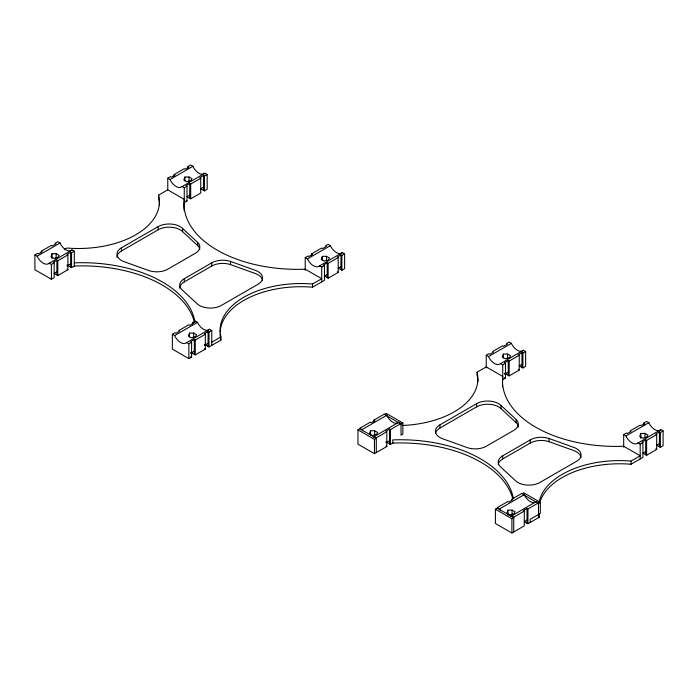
<?xml version="1.0" encoding="UTF-8"?>
<svg xmlns="http://www.w3.org/2000/svg" width="698" height="698" viewBox="0 0 698 698"><rect width="100%" height="100%" fill="white"/><g stroke="black" fill="none" stroke-linecap="round" stroke-linejoin="round"><path stroke-width="1.05" d="M52.036 253.74L50.928 256.698L53.955 258.443L58.082 257.23L59.19 255.424L56.163 253.679L52.036 253.74L52.036 258.714M184.9 177.03L183.801 179.988L186.82 181.733L190.955 180.52L192.055 178.714L189.036 176.969L184.9 177.03L184.9 181.009M189.49 333.094L188.381 336.061L191.4 337.806L195.536 336.593L196.644 334.778L193.616 333.033L189.49 333.094L189.49 337.073M322.354 256.384L321.246 259.342L324.273 261.096L328.4 259.874L329.508 258.068L326.49 256.323L322.354 256.384L322.354 260.363M370.516 430.797L369.408 433.755L372.427 435.508L376.562 434.296L377.67 432.481L374.643 430.736L370.516 430.797L370.516 434.775M503.38 354.087L502.272 357.044L505.3 358.789L509.427 357.577L510.535 355.771L507.516 354.026L503.38 354.087L503.38 358.065M507.961 510.159L506.861 513.117L509.88 514.862L514.016 513.649L515.115 511.835L512.096 510.09L507.961 510.159L507.961 515.133M640.834 433.441L639.726 436.407L642.753 438.152L646.88 436.939L647.988 435.124L644.961 433.379L640.834 433.441L640.834 438.414M66.973 264.97L71.554 267.613L74.302 266.025L74.302 251.21L72.042 249.91L48.528 263.704A10.758 6.212 60 0 1 37.771 257.492L37.16 256.218L34.9 254.918L34.9 269.733L51.39 279.252L54.147 277.664L54.147 262.849L53.223 262.326L56.896 260.206L57.812 260.738L67.889 254.918L67.889 269.733L57.812 275.553L54.147 273.433L56.896 271.845M72.042 249.91L71.432 250.477A10.758 6.212 60 0 1 60.674 244.265L60.063 242.991L57.812 241.691L55.063 243.279L55.98 243.803L52.306 245.923L51.39 245.391L41.313 251.21L41.313 253.33M203.502 187.195L200.754 188.783L204.418 190.903L207.175 189.315L207.175 174.5L204.915 173.2L181.393 186.994A10.758 6.212 60 0 1 170.635 180.782L170.024 179.508L167.773 178.208L167.773 189.847L184.263 199.366A113.521 65.542 0 0 0 305.218 269.201L321.717 278.72L312.547 284.016A80.994 46.757 0 0 0 220.917 336.916L211.756 342.212M204.915 173.2L204.305 173.767A10.758 6.212 60 0 1 193.547 167.555L192.936 166.281L190.676 164.981L187.928 166.569L187.928 168.68M211.756 345.379L211.756 330.573L209.496 329.264L185.973 343.058A10.758 6.212 60 0 1 175.215 336.846L174.605 335.572L172.354 334.272L172.354 349.087L188.844 358.606L191.592 357.018L191.592 342.212L190.676 341.68L194.341 339.56L195.257 340.092L205.343 334.272L205.343 349.087L195.257 354.907L190.676 352.263M209.496 329.264L208.885 329.831A10.758 6.212 60 0 1 198.127 323.619L197.517 322.354L195.257 321.045L192.508 322.633L192.508 324.753M340.956 266.557L338.207 268.145L341.872 270.257L344.62 268.669L344.62 253.854L342.36 252.554L318.846 266.348A10.758 6.212 60 0 1 308.088 260.136L307.478 258.862L305.218 257.562L305.218 270.257M342.36 252.554L341.75 253.121A10.758 6.212 60 0 1 331 246.909L330.39 245.635L328.13 244.335L325.381 245.923L326.298 246.455L322.633 248.567L321.717 248.034L311.631 253.854L311.631 255.974M373.421 437.053L398.767 422.203L401.027 423.512L401.027 435.151L402.859 434.086L402.859 422.979L386.369 413.46L384.537 414.516L401.027 424.035L402.859 422.979M398.767 422.203L398.157 422.77A10.758 6.212 60 0 1 387.399 416.566L386.788 415.293L384.537 413.984L373.997 420.074L373.997 422.185M521.982 364.26L519.233 365.848L522.898 367.959L525.646 366.371L525.646 351.556L523.395 350.256L499.873 364.051A10.758 6.212 60 0 1 489.115 357.838L488.504 356.565L486.244 355.265L486.244 367.959M523.395 350.256L522.785 350.824A10.758 6.212 60 0 1 512.027 344.611L511.416 343.337L509.156 342.037L506.408 343.625L507.324 344.149L503.659 346.269L502.743 345.737L492.657 351.556L493.582 352.089L489.909 354.209L488.993 353.677L486.244 355.265M510.866 516.415L536.221 501.565L538.481 502.865L538.481 517.68M536.221 501.565L535.61 502.132A10.758 6.212 60 0 1 524.852 495.92L524.242 494.646L521.982 493.346L511.442 499.428L512.367 499.96L508.694 502.071L507.778 501.539L497.246 507.629L499.498 508.929L500.108 510.203M659.436 443.614L656.687 445.202L660.352 447.313L663.1 445.725L663.1 430.919L660.84 429.61L637.326 443.405A10.758 6.212 60 0 1 626.568 437.192L625.958 435.927L623.698 434.618L623.698 447.313M660.84 429.61L660.229 430.177A10.758 6.212 60 0 1 649.472 423.965L648.861 422.7L646.61 421.391L643.853 422.979L643.853 425.099M34.9 254.918L37.648 253.33L38.565 253.854L42.229 251.742L41.313 251.21M167.773 178.208L170.521 176.62L171.438 177.144L175.102 175.032L174.186 174.5L174.186 176.62M174.186 174.5L184.263 168.68L185.179 169.213L188.844 167.092L187.928 166.569M37.16 256.218L60.063 242.991M170.024 179.508L192.936 166.281M64.225 249.622L66.973 248.034A80.994 46.757 0 0 0 158.603 195.135L167.773 189.847M74.302 251.21L71.554 252.798L70.638 252.275L66.973 254.386L67.889 254.918M189.76 195.135L187.012 196.723L190.676 198.834L200.754 193.014L200.754 178.208L190.676 184.028L189.76 183.495L186.096 185.616L187.012 186.139L187.012 200.954L184.263 202.542A113.521 65.542 0 0 0 184.193 210.822M207.175 174.5L204.418 176.088L203.502 175.556L199.837 177.676L200.754 178.208M49.139 263.137L51.39 264.437L54.147 262.849M182.004 186.427L184.263 187.727L187.012 186.139M66.973 266.025L70.638 263.914M116.941 257.3A15.548 8.978 0 0 1 121.496 250.948L121.496 247.773L158.149 226.614A15.548 8.978 0 0 1 182.614 228.473L197.726 242.494L197.726 245.67A15.548 8.978 0 0 1 199.759 249.378M121.496 250.948L158.149 229.79A15.548 8.978 0 0 1 182.614 231.649L197.726 245.67M184.263 278.72L211.756 262.849A15.548 8.978 0 0 1 230.523 261.427L254.805 270.152A15.548 8.978 0 0 1 258.024 284.278L221.371 305.436A15.548 8.978 0 0 1 196.915 303.578L181.794 289.557A15.548 8.978 0 0 1 184.263 278.72L184.263 281.896A15.548 8.978 0 0 0 179.709 288.248M184.263 281.896L211.756 266.025A15.548 8.978 0 0 1 230.523 264.603L254.805 273.328A15.548 8.978 0 0 1 262.527 280.326M172.354 334.272L175.102 332.684L176.018 333.216L179.683 331.096L178.767 330.573L188.844 324.753L189.76 325.277L193.425 323.165L192.508 322.633M305.218 257.562L307.966 255.974L308.882 256.506L312.547 254.386L311.631 253.854M174.605 335.572L197.517 322.354M307.478 258.862L330.39 245.635M211.756 330.573L209.007 332.152L208.091 331.629L204.418 333.74L205.343 334.272M327.214 274.489L324.465 276.076L328.13 278.197L338.207 272.377L338.207 257.562L328.13 263.382L327.214 262.849L323.549 264.97L324.465 265.493L324.465 280.308L312.547 287.183A80.994 46.757 0 0 0 220.149 331.855M344.62 253.854L341.872 255.442L340.956 254.918L337.291 257.03L338.207 257.562M186.584 342.491L188.844 343.791L191.592 342.212M319.457 265.781L321.717 267.081L324.465 265.493M190.676 353.319L194.341 351.199M204.418 345.379L208.091 343.268M204.418 344.323L209.007 346.967L220.917 340.092L220.917 336.916M357.961 429.855L359.793 428.799L376.283 438.327L374.451 439.382L357.961 429.855L357.961 444.146L374.451 453.665L386.823 446.519L386.823 431.713L385.907 431.181L389.571 429.061L390.487 429.593L401.027 423.512M373.997 420.074L374.913 420.597L371.249 422.718L370.333 422.185L359.793 428.267L362.053 429.575L386.788 415.293M488.504 356.565L511.416 343.337M402.092 425.475A80.994 46.757 0 0 0 477.083 372.191L486.244 366.904L502.743 376.423A113.521 65.542 0 0 0 623.698 446.258L640.188 455.785L631.027 461.073A80.994 46.757 0 0 0 538.996 502.647M504.575 373.247L509.156 375.899L519.233 370.08L519.233 355.265L509.156 361.084L508.24 360.552L504.575 362.672L505.492 363.196L505.492 378.011L502.743 379.599A113.521 65.542 0 0 0 502.586 386.849M525.646 351.556L522.898 353.144L521.982 352.621L518.317 354.732L519.233 355.265M374.032 436.486L376.283 437.794L386.823 431.713M500.483 363.484L502.743 364.784L505.492 363.196M385.907 442.82L389.571 440.7M504.575 374.311L508.24 372.191M385.907 441.764L390.487 444.408L393.122 442.89M435.473 433.571A15.548 8.978 0 0 1 439.976 428.005L439.976 424.829L476.629 403.671A15.548 8.978 0 0 1 501.085 405.529L516.206 419.55L516.206 422.726A15.548 8.978 0 0 1 518.291 427.211M439.976 428.005L476.629 406.847A15.548 8.978 0 0 1 501.085 408.705L516.206 422.726M502.743 455.785L530.227 439.906A15.548 8.978 0 0 1 549.003 438.484L573.285 447.209A15.548 8.978 0 0 1 576.504 461.334L539.851 482.501A15.548 8.978 0 0 1 515.386 480.634L500.274 466.622A15.548 8.978 0 0 1 502.743 455.785L502.743 458.952A15.548 8.978 0 0 0 498.241 464.528M502.743 458.952L530.227 443.082A15.548 8.978 0 0 1 549.003 441.66L573.285 450.385A15.548 8.978 0 0 1 580.998 457.382M623.698 434.618L626.446 433.03L627.362 433.563L631.027 431.443L630.111 430.919L640.188 425.099L641.104 425.623L644.778 423.512L643.853 422.979M495.414 509.217L497.246 508.153L513.737 517.68L511.904 518.736L495.414 509.217L495.414 523.5L511.904 533.019L524.277 525.882L524.277 511.067L523.36 510.535L527.025 508.423L527.941 508.947L538.481 502.865M521.982 493.87L523.814 492.814L540.313 502.333L540.313 513.449L530.227 519.268L530.227 522.444M499.498 508.929L524.242 494.646M625.958 435.927L648.861 422.7M645.694 451.545L642.937 453.133L646.61 455.253L656.687 449.433L656.687 434.618L646.61 440.438L645.694 439.906L642.02 442.026L642.937 442.558L642.937 457.365L631.027 464.249A80.994 46.757 0 0 0 539.711 502.752M663.1 430.919L660.352 432.507L659.436 431.975L655.771 434.086L656.687 434.618M511.477 515.848L513.737 517.148L524.277 511.067M637.937 442.837L640.188 444.146L642.937 442.558M540.313 502.333L538.481 503.398L523.814 494.934M527.025 520.062L524.277 521.65L527.941 523.762L539.397 517.148L539.397 513.972M518.317 369.547L519.233 370.08M655.771 448.901L656.687 449.433M337.291 271.845L338.207 272.377M504.575 377.487L505.492 378.011M186.096 200.422L187.012 200.954M385.907 445.996L386.823 446.519M66.973 269.201L67.889 269.733M204.418 348.555L205.343 349.087M190.676 356.495L191.592 357.018M362.053 429.575L362.663 430.849M660.352 432.507L660.352 447.313M659.436 431.975L659.436 446.79M646.61 440.438L646.61 455.253M645.694 439.906L645.694 454.721M644.961 433.379L644.961 437.567M640.188 444.146L640.188 458.952M631.027 461.073L631.027 464.249M549.003 438.484L549.003 441.66M530.227 439.906L530.227 443.082M527.941 508.947L527.941 523.762M527.025 508.423L527.025 523.238M522.898 353.144L522.898 367.959M521.982 352.621L521.982 367.427M513.737 517.148L513.737 531.963M512.096 510.09L512.096 514.278M511.904 518.736L511.904 533.019M509.156 361.084L509.156 375.899M508.24 360.552L508.24 375.367M507.516 354.026L507.516 358.214M502.743 364.784L502.743 379.599M501.085 405.529L501.085 408.705M477.083 372.191L477.083 375.367A80.994 46.757 0 0 1 477.894 381.544M476.629 403.671L476.629 406.847M390.487 429.593L390.487 444.408M389.571 429.061L389.571 443.876M376.283 437.794L376.283 452.609M374.643 430.736L374.643 434.924M374.451 439.382L374.451 453.665M341.872 255.442L341.872 270.257M340.956 254.918L340.956 269.733M328.13 263.382L328.13 278.197M327.214 262.849L327.214 277.664M326.49 256.323L326.49 260.511M321.717 267.081L321.717 281.896M312.547 284.016L312.547 287.183M230.523 261.427L230.523 264.603M211.756 262.849L211.756 266.025M209.007 332.152L209.007 346.967M208.091 331.629L208.091 346.444M204.418 176.088L204.418 190.903M203.502 175.556L203.502 190.371M195.257 340.092L195.257 354.907M194.341 339.56L194.341 354.375M193.616 333.033L193.616 337.221M190.676 184.028L190.676 198.834M189.76 183.495L189.76 198.311M189.036 176.969L189.036 182.204M188.844 343.791L188.844 358.606M184.263 187.727L184.263 202.542M182.614 228.473L182.614 231.649M158.603 195.135L158.603 198.311A80.994 46.757 0 0 1 159.414 205.517M158.149 226.614L158.149 229.79M71.554 252.798L71.554 267.613M70.638 252.275L70.638 267.081M57.812 260.738L57.812 275.553M56.896 260.206L56.896 275.021M56.163 253.679L56.163 258.914M51.39 264.437L51.39 279.252M220.917 340.092A80.994 46.757 0 0 1 220.106 333.914M74.302 266.025A113.521 65.542 0 0 1 194.445 322.432M74.302 262.849A113.521 65.542 0 0 1 195.056 322.345M197.726 242.494A15.548 8.978 0 0 1 195.257 253.33L167.773 269.201A15.548 8.978 0 0 1 148.997 270.623L124.715 261.898A15.548 8.978 0 0 1 121.496 247.773M539.397 517.148A80.994 46.757 0 0 1 538.969 515.107M512.925 499.489A113.521 65.542 0 0 0 392.782 443.082L392.782 439.906A113.521 65.542 0 0 1 513.362 498.372M439.976 424.829A15.548 8.978 0 0 0 443.195 438.955L467.477 447.688A15.548 8.978 0 0 0 486.244 446.258L513.737 430.387A15.548 8.978 0 0 0 516.206 419.55"/></g></svg>
